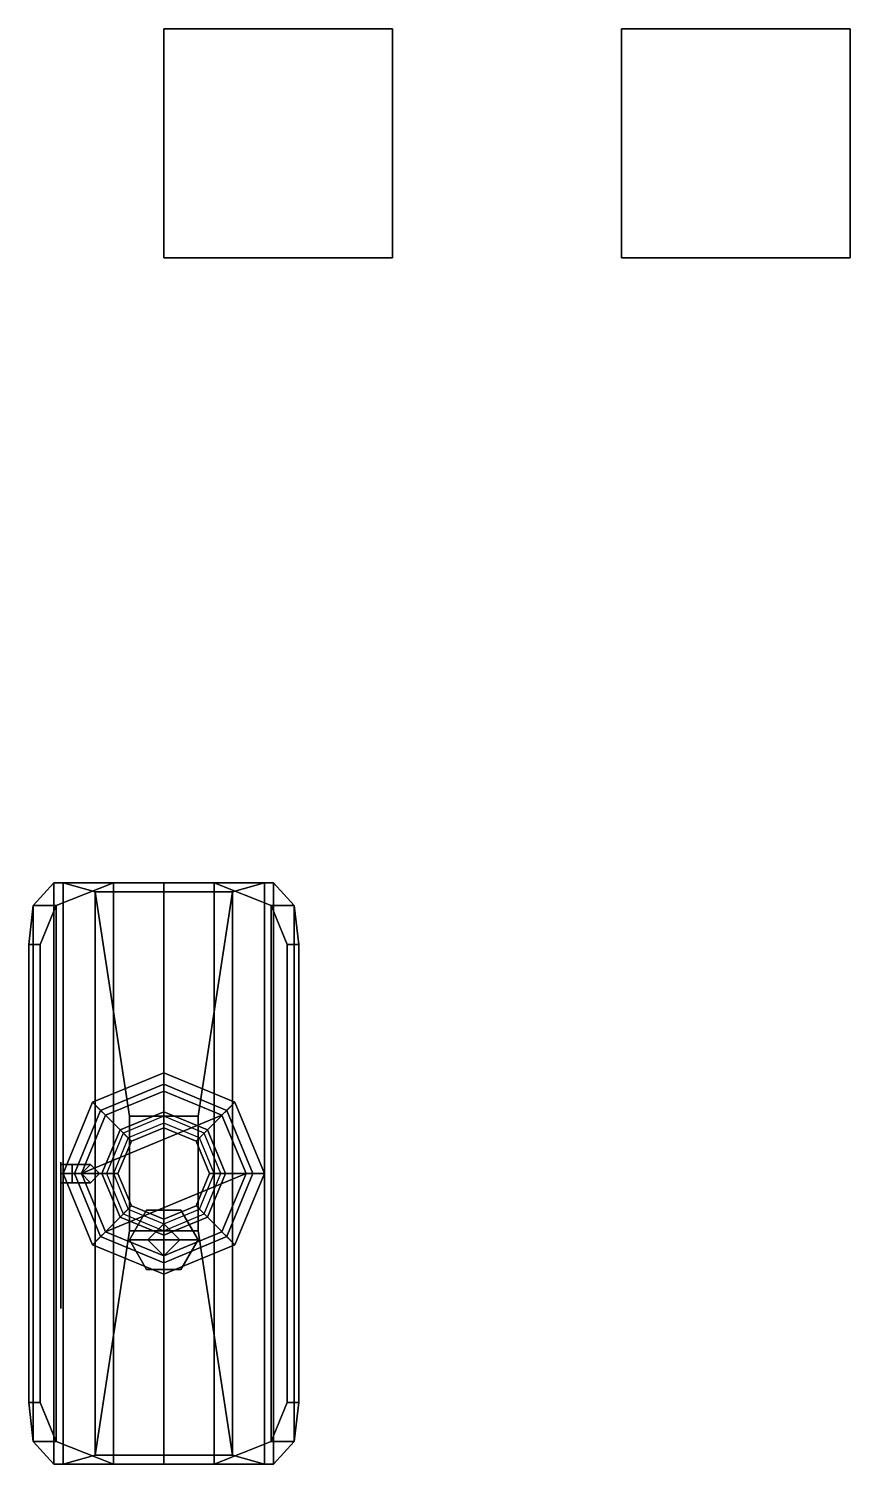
# Model space of a CAD drawing. Header units: millimetres. Extents: x -0.59 to 3, y -1.27 to 5.
import ezdxf

# ---------------------------------------------------------------- set-up
doc = ezdxf.new("R2010")
doc.units = ezdxf.units.MM

msp = doc.modelspace()

# ---------------------------------------------------------------- linework, layer by layer
for points in [[(1, 5, 1), (1, 5), (0, 5), (0, 5, 1)], [(1, 5), (1, 4), (0, 4), (0, 5)], [(0, 5), (0, 4), (0, 4, 1), (0, 5, 1)], [(0, 5, 1), (0, 4, 1), (1, 4, 1), (1, 5, 1)], [(1, 4, 1), (1, 4), (1, 5), (1, 5, 1)], [(3, 5), (3, 4), (2, 4), (2, 5)], [(2, 5), (2, 4), (3, 4), (3, 5)], [(0, 4, 1), (0, 4), (1, 4), (1, 4, 1)], [(-0.48, 1.27, 0.24), (-0.57, 1.17, 0.08), (-0.57, -1.17, 0.08), (-0.48, -1.27, 0.24)], [(-0.22, 1.27, 0.24), (-0.47, 1.17, 0.08), (-0.57, 1.17, 0.08), (-0.48, 1.27, 0.24)], [(0, 1.27, 0.29), (-0.22, 1.27, 0.24), (-0.48, 1.27, 0.24), (-0.44, 1.27, 0.29)], [(-0.44, 1.27, 0.29), (-0.48, 1.27, 0.24), (-0.48, -1.27, 0.24), (-0.44, -1.27, 0.29)], [(-0.22, -1.27, 0.24), (-0.47, -1.17, 0.08), (-0.47, 1.17, 0.08), (-0.22, 1.27, 0.24)], [(0.3, 1.23, 0.42), (0.44, 1.27, 0.29), (-0.44, 1.27, 0.29), (-0.3, 1.23, 0.42)], [(-0.3, 1.23, 0.42), (-0.44, 1.27, 0.29), (-0.44, -1.27, 0.29), (-0.3, -1.23, 0.42)], [(0, -1.27, 0.29), (-0.22, -1.27, 0.24), (-0.22, 1.27, 0.24), (0, 1.27, 0.29)], [(0, 1.27, 0.29), (0.22, 1.27, 0.24), (0.22, -1.27, 0.24), (0, -1.27, 0.29)], [(0.48, 1.27, 0.24), (0.22, 1.27, 0.24), (0, 1.27, 0.29), (0.44, 1.27, 0.29)], [(0.22, 1.27, 0.24), (0.47, 1.17, 0.08), (0.47, -1.17, 0.08), (0.22, -1.27, 0.24)], [(0.57, 1.17, 0.08), (0.47, 1.17, 0.08), (0.22, 1.27, 0.24), (0.48, 1.27, 0.24)], [(0.3, -1.23, 0.42), (0.44, -1.27, 0.29), (0.44, 1.27, 0.29), (0.3, 1.23, 0.42)], [(0.44, -1.27, 0.29), (0.48, -1.27, 0.24), (0.48, 1.27, 0.24), (0.44, 1.27, 0.29)], [(0.48, -1.27, 0.24), (0.57, -1.17, 0.08), (0.57, 1.17, 0.08), (0.48, 1.27, 0.24)], [(0.15, 0.25, 0.49), (0.3, 1.23, 0.42), (-0.3, 1.23, 0.42), (-0.15, 0.25, 0.49)], [(-0.15, 0.25, 0.49), (-0.3, 1.23, 0.42), (-0.3, -1.23, 0.42), (-0.15, -0.25, 0.49)], [(0.15, -0.25, 0.49), (0.3, -1.23, 0.42), (0.3, 1.23, 0.42), (0.15, 0.25, 0.49)], [(-0.47, 1.17, 0.08), (-0.54, 1, -0.03), (-0.59, 1, -0.03), (-0.57, 1.17, 0.08)], [(-0.57, 1.17, 0.08), (-0.59, 1, -0.03), (-0.59, -1, -0.03), (-0.57, -1.17, 0.08)], [(-0.47, -1.17, 0.08), (-0.54, -1, -0.03), (-0.54, 1, -0.03), (-0.47, 1.17, 0.08)], [(0.47, 1.17, 0.08), (0.54, 1, -0.03), (0.54, -1, -0.03), (0.47, -1.17, 0.08)], [(0.59, 1, -0.03), (0.54, 1, -0.03), (0.47, 1.17, 0.08), (0.57, 1.17, 0.08)], [(0.57, -1.17, 0.08), (0.59, -1, -0.03), (0.59, 1, -0.03), (0.57, 1.17, 0.08)], [(-0.59, 1, -0.03), (-0.54, 1, -0.03), (-0.54, -1, -0.03), (-0.59, -1, -0.03)], [(0.59, -1, -0.03), (0.54, -1, -0.03), (0.54, 1, -0.03), (0.59, 1, -0.03)], [(-0.3111, 0.3111, 4.46), (0, 0.44, 4.46), (0, 0.27, 4.32), (-0.1909, 0.1909, 4.32)], [(0, 0.44, 4.46), (-0.3111, 0.3111, 4.46), (-0.3111, 0.3111, 4.75), (0, 0.44, 4.75)], [(0, 0.44, 4.75), (-0.3111, 0.3111, 4.75), (-0.2758, 0.2758, 4.75), (0, 0.39, 4.75)], [(0, 0.44, 4.46), (0.3111, 0.3111, 4.46), (0.1909, 0.1909, 4.32), (0, 0.27, 4.32)], [(0.3111, 0.3111, 4.46), (0, 0.44, 4.46), (0, 0.44, 4.75), (0.3111, 0.3111, 4.75)], [(0.3111, 0.3111, 4.75), (0, 0.44, 4.75), (0, 0.39, 4.75), (0.2758, 0.2758, 4.75)], [(-0.2546, 0.2546, 7.67), (0, 0.36, 7.67), (0, 0.39, 5.58), (-0.2758, 0.2758, 5.58)], [(0, 0.39, 4.75), (-0.2758, 0.2758, 4.75), (-0.2758, 0.2758, 5.58), (0, 0.39, 5.58)], [(0, 0.36, 7.67), (0.2546, 0.2546, 7.67), (0.2758, 0.2758, 5.58), (0, 0.39, 5.58)], [(0.2758, 0.2758, 4.75), (0, 0.39, 4.75), (0, 0.39, 5.58), (0.2758, 0.2758, 5.58)], [(-0.36, 0, 7.67), (0.2546, 0.2546, 7.67), (0, 0.36, 7.67), (-0.2546, 0.2546, 7.67)], [(-0.44, 0, 4.46), (-0.3111, 0.3111, 4.46), (-0.1909, 0.1909, 4.32), (-0.27, 0, 4.32)], [(-0.3111, 0.3111, 4.46), (-0.44, 0, 4.46), (-0.44, 0, 4.75), (-0.3111, 0.3111, 4.75)], [(-0.3111, 0.3111, 4.75), (-0.44, 0, 4.75), (-0.39, 0, 4.75), (-0.2758, 0.2758, 4.75)], [(-0.36, 0, 7.67), (-0.2546, 0.2546, 7.67), (-0.2758, 0.2758, 5.58), (-0.39, 0, 5.58)], [(-0.2758, 0.2758, 4.75), (-0.39, 0, 4.75), (-0.39, 0, 5.58), (-0.2758, 0.2758, 5.58)], [(-0.2546, -0.2546, 7.67), (0.36, 0, 7.67), (0.2546, 0.2546, 7.67), (-0.36, 0, 7.67)], [(-0.1909, 0.1909, 4.32), (0, 0.27, 4.32), (0, 0.22, 4.11), (-0.1556, 0.1556, 4.11)], [(0, 0.27, 4.32), (0.1909, 0.1909, 4.32), (0.1556, 0.1556, 4.11), (0, 0.22, 4.11)], [(0.3111, 0.3111, 4.46), (0.44, 0, 4.46), (0.27, 0, 4.32), (0.1909, 0.1909, 4.32)], [(0.2546, 0.2546, 7.67), (0.36, 0, 7.67), (0.39, 0, 5.58), (0.2758, 0.2758, 5.58)], [(0.44, 0, 4.75), (0.3111, 0.3111, 4.75), (0.2758, 0.2758, 4.75), (0.39, 0, 4.75)], [(0.39, 0, 4.75), (0.2758, 0.2758, 4.75), (0.2758, 0.2758, 5.58), (0.39, 0, 5.58)], [(0.44, 0, 4.46), (0.3111, 0.3111, 4.46), (0.3111, 0.3111, 4.75), (0.44, 0, 4.75)], [(-0.27, 0, 4.32), (-0.1909, 0.1909, 4.32), (-0.1556, 0.1556, 4.11), (-0.22, 0, 4.11)], [(-0.1414, 0.1414, 0.61), (0, 0.2, 0.61), (0, 0.25, 0.49), (-0.1768, 0.1768, 0.45)], [(-0.15, -0.25, 0.49), (0.15, -0.25, 0.49), (0.15, 0.25, 0.49), (-0.15, 0.25, 0.49)], [(0, 0.2, 0.61), (-0.1414, 0.1414, 0.61), (-0.1414, 0.1414, 4.11), (0, 0.2, 4.11)], [(0, 0.2, 0.61), (0.1414, 0.1414, 0.61), (0.1768, 0.1768, 0.45), (0, 0.25, 0.49)], [(0.1414, 0.1414, 0.61), (0, 0.2, 0.61), (0, 0.2, 4.11), (0.1414, 0.1414, 4.11)], [(0.1909, 0.1909, 4.32), (0.27, 0, 4.32), (0.22, 0, 4.11), (0.1556, 0.1556, 4.11)], [(-0.2, 0, 0.61), (-0.1414, 0.1414, 0.61), (-0.1768, 0.1768, 0.45), (-0.25, 0, 0.4)], [(-0.1414, 0.1414, 0.61), (-0.2, 0, 0.61), (-0.2, 0, 4.11), (-0.1414, 0.1414, 4.11)], [(0.1414, 0.1414, 0.61), (0.2, 0, 0.61), (0.25, 0, 0.4), (0.1768, 0.1768, 0.45)], [(0.2, 0, 0.61), (0.1414, 0.1414, 0.61), (0.1414, 0.1414, 4.11), (0.2, 0, 4.11)], [(-0.45, 0.05, 2.88), (-0.45, 0, 2.97), (-0.45, -0.59, 2.14), (-0.45, -0.45, 2.06)], [(-0.45, -0.45, 2.06), (-0.45, -0.59, 2.14), (-0.45, 0, 2.97), (-0.45, 0.05, 2.88)], [(-0.4, 0.04, 2.93), (-0.4, 0, 2.89), (-0.45, 0, 2.89), (-0.45, 0.04, 2.93)], [(-0.4, 0, 2.97), (-0.4, 0.04, 2.93), (-0.45, 0.04, 2.93), (-0.45, 0, 2.97)], [(-0.4, 0, 2.89), (-0.4, -0.04, 2.93), (-0.45, -0.04, 2.93), (-0.45, 0, 2.89)], [(-0.4, -0.04, 2.93), (-0.4, 0, 2.97), (-0.45, 0, 2.97), (-0.45, -0.04, 2.93)], [(-0.44, 0, 4.46), (-0.3111, -0.3111, 4.46), (-0.3111, -0.3111, 4.75), (-0.44, 0, 4.75)], [(-0.44, 0, 4.75), (-0.3111, -0.3111, 4.75), (-0.2758, -0.2758, 4.75), (-0.39, 0, 4.75)], [(-0.32, 0.04, 2.79), (-0.36, 0, 2.79), (-0.4, 0, 2.89), (-0.4, 0.04, 2.93)], [(-0.28, 0, 2.79), (-0.32, 0.04, 2.79), (-0.4, 0.04, 2.93), (-0.4, 0, 2.97)], [(-0.36, 0, 2.79), (-0.32, -0.04, 2.79), (-0.4, -0.04, 2.93), (-0.4, 0, 2.89)], [(-0.32, -0.04, 2.79), (-0.28, 0, 2.79), (-0.4, 0, 2.97), (-0.4, -0.04, 2.93)], [(-0.39, 0, 4.75), (-0.2758, -0.2758, 4.75), (-0.2758, -0.2758, 5.58), (-0.39, 0, 5.58)], [(-0.32, 0.04, 2.26), (-0.36, 0, 2.26), (-0.36, 0, 2.79), (-0.32, 0.04, 2.79)], [(-0.36, 0, 2.26), (-0.32, -0.04, 2.26), (-0.32, -0.04, 2.79), (-0.36, 0, 2.79)], [(-0.28, 0, 2.26), (-0.32, 0.04, 2.26), (-0.32, 0.04, 2.79), (-0.28, 0, 2.79)], [(-0.32, -0.04, 2.26), (-0.28, 0, 2.26), (-0.28, 0, 2.79), (-0.32, -0.04, 2.79)], [(-0.2, 0, 0.61), (-0.1414, -0.1414, 0.61), (-0.1414, -0.1414, 4.11), (-0.2, 0, 4.11)], [(0.1414, -0.1414, 0.61), (0.2, 0, 0.61), (0.2, 0, 4.11), (0.1414, -0.1414, 4.11)], [(0.2, 0, 0.61), (0.1414, -0.1414, 0.61), (0.1768, -0.1768, 0.45), (0.25, 0, 0.4)], [(0.27, 0, 4.32), (0.1909, -0.1909, 4.32), (0.1556, -0.1556, 4.11), (0.22, 0, 4.11)], [(0.44, 0, 4.46), (0.3111, -0.3111, 4.46), (0.1909, -0.1909, 4.32), (0.27, 0, 4.32)], [(0.36, 0, 7.67), (0.2546, -0.2546, 7.67), (0.2758, -0.2758, 5.58), (0.39, 0, 5.58)], [(0.2758, -0.2758, 4.75), (0.39, 0, 4.75), (0.39, 0, 5.58), (0.2758, -0.2758, 5.58)], [(0.3111, -0.3111, 4.75), (0.44, 0, 4.75), (0.39, 0, 4.75), (0.2758, -0.2758, 4.75)], [(0.3111, -0.3111, 4.46), (0.44, 0, 4.46), (0.44, 0, 4.75), (0.3111, -0.3111, 4.75)], [(-0.3111, -0.3111, 4.46), (-0.44, 0, 4.46), (-0.27, 0, 4.32), (-0.1909, -0.1909, 4.32)], [(-0.2546, -0.2546, 7.67), (-0.36, 0, 7.67), (-0.39, 0, 5.58), (-0.2758, -0.2758, 5.58)], [(-0.1909, -0.1909, 4.32), (-0.27, 0, 4.32), (-0.22, 0, 4.11), (-0.1556, -0.1556, 4.11)], [(0, -0.36, 7.67), (0.2546, -0.2546, 7.67), (0.36, 0, 7.67), (-0.2546, -0.2546, 7.67)], [(-0.1414, -0.1414, 0.61), (-0.2, 0, 0.61), (-0.25, 0, 0.4), (-0.1768, -0.1768, 0.45)], [(0, -0.27, 4.32), (-0.1909, -0.1909, 4.32), (-0.1556, -0.1556, 4.11), (0, -0.22, 4.11)], [(0, -0.2, 0.61), (-0.1414, -0.1414, 0.61), (-0.1768, -0.1768, 0.45), (0, -0.25, 0.49)], [(-0.075, -0.1601, 3.76), (-0.15, -0.29, 3.76), (-0.15, -0.29, 4.14), (-0.075, -0.1601, 4.14)], [(-0.15, -0.29, 4.14), (0.15, -0.29, 4.14), (0.075, -0.1601, 4.14), (-0.075, -0.1601, 4.14)], [(-0.1414, -0.1414, 0.61), (0, -0.2, 0.61), (0, -0.2, 4.11), (-0.1414, -0.1414, 4.11)], [(0.075, -0.1601, 3.76), (-0.075, -0.1601, 3.76), (-0.075, -0.1601, 4.14), (0.075, -0.1601, 4.14)], [(0, -0.2, 0.61), (0.1414, -0.1414, 0.61), (0.1414, -0.1414, 4.11), (0, -0.2, 4.11)], [(0.1414, -0.1414, 0.61), (0, -0.2, 0.61), (0, -0.25, 0.49), (0.1768, -0.1768, 0.45)], [(0.1909, -0.1909, 4.32), (0, -0.27, 4.32), (0, -0.22, 4.11), (0.1556, -0.1556, 4.11)], [(0.15, -0.29, 3.76), (0.075, -0.1601, 3.76), (0.075, -0.1601, 4.14), (0.15, -0.29, 4.14)], [(0, -0.44, 4.46), (-0.3111, -0.3111, 4.46), (-0.1909, -0.1909, 4.32), (0, -0.27, 4.32)], [(-0.15, -0.25, 0.49), (-0.3, -1.23, 0.42), (0.3, -1.23, 0.42), (0.15, -0.25, 0.49)], [(0, -0.22, 3.54), (-0.07, -0.29, 3.54), (-0.07, -0.29, 3.76), (0, -0.22, 3.76)], [(0, -0.22, 4.14), (-0.07, -0.29, 4.14), (-0.07, -0.29, 4.36), (0, -0.22, 4.36)], [(0.3111, -0.3111, 4.46), (0, -0.44, 4.46), (0, -0.27, 4.32), (0.1909, -0.1909, 4.32)], [(0.07, -0.29, 3.54), (0, -0.22, 3.54), (0, -0.22, 3.76), (0.07, -0.29, 3.76)], [(0.07, -0.29, 4.14), (0, -0.22, 4.14), (0, -0.22, 4.36), (0.07, -0.29, 4.36)], [(-0.3111, -0.3111, 4.75), (0, -0.44, 4.75), (0, -0.39, 4.75), (-0.2758, -0.2758, 4.75)], [(-0.3111, -0.3111, 4.46), (0, -0.44, 4.46), (0, -0.44, 4.75), (-0.3111, -0.3111, 4.75)], [(0, -0.36, 7.67), (-0.2546, -0.2546, 7.67), (-0.2758, -0.2758, 5.58), (0, -0.39, 5.58)], [(-0.2758, -0.2758, 4.75), (0, -0.39, 4.75), (0, -0.39, 5.58), (-0.2758, -0.2758, 5.58)], [(-0.15, -0.29, 3.76), (-0.075, -0.4199, 3.76), (-0.075, -0.4199, 4.14), (-0.15, -0.29, 4.14)], [(-0.075, -0.4199, 4.14), (0.075, -0.4199, 4.14), (0.15, -0.29, 4.14), (-0.15, -0.29, 4.14)], [(-0.07, -0.29, 3.54), (0, -0.36, 3.54), (0, -0.36, 3.76), (-0.07, -0.29, 3.76)], [(-0.07, -0.29, 4.14), (0, -0.36, 4.14), (0, -0.36, 4.4), (-0.07, -0.29, 4.36)], [(0.2546, -0.2546, 7.67), (0, -0.36, 7.67), (0, -0.39, 5.58), (0.2758, -0.2758, 5.58)], [(0, -0.39, 4.75), (0.2758, -0.2758, 4.75), (0.2758, -0.2758, 5.58), (0, -0.39, 5.58)], [(0, -0.44, 4.75), (0.3111, -0.3111, 4.75), (0.2758, -0.2758, 4.75), (0, -0.39, 4.75)], [(0, -0.36, 3.54), (0.07, -0.29, 3.54), (0.07, -0.29, 3.76), (0, -0.36, 3.76)], [(0, -0.36, 4.14), (0.07, -0.29, 4.14), (0.07, -0.29, 4.36), (0, -0.36, 4.4)], [(0, -0.44, 4.46), (0.3111, -0.3111, 4.46), (0.3111, -0.3111, 4.75), (0, -0.44, 4.75)], [(0.075, -0.4199, 3.76), (0.15, -0.29, 3.76), (0.15, -0.29, 4.14), (0.075, -0.4199, 4.14)], [(-0.075, -0.4199, 3.76), (0.075, -0.4199, 3.76), (0.075, -0.4199, 4.14), (-0.075, -0.4199, 4.14)], [(-0.59, -1, -0.03), (-0.54, -1, -0.03), (-0.47, -1.17, 0.08), (-0.57, -1.17, 0.08)], [(0.47, -1.17, 0.08), (0.54, -1, -0.03), (0.59, -1, -0.03), (0.57, -1.17, 0.08)], [(-0.57, -1.17, 0.08), (-0.47, -1.17, 0.08), (-0.22, -1.27, 0.24), (-0.48, -1.27, 0.24)], [(0.22, -1.27, 0.24), (0.47, -1.17, 0.08), (0.57, -1.17, 0.08), (0.48, -1.27, 0.24)], [(-0.3, -1.23, 0.42), (-0.44, -1.27, 0.29), (0.44, -1.27, 0.29), (0.3, -1.23, 0.42)], [(-0.48, -1.27, 0.24), (-0.22, -1.27, 0.24), (0, -1.27, 0.29), (-0.44, -1.27, 0.29)], [(0, -1.27, 0.29), (0.22, -1.27, 0.24), (0.48, -1.27, 0.24), (0.44, -1.27, 0.29)]]:
    msp.add_3dface(points)

doc.saveas('drawing.dxf')
